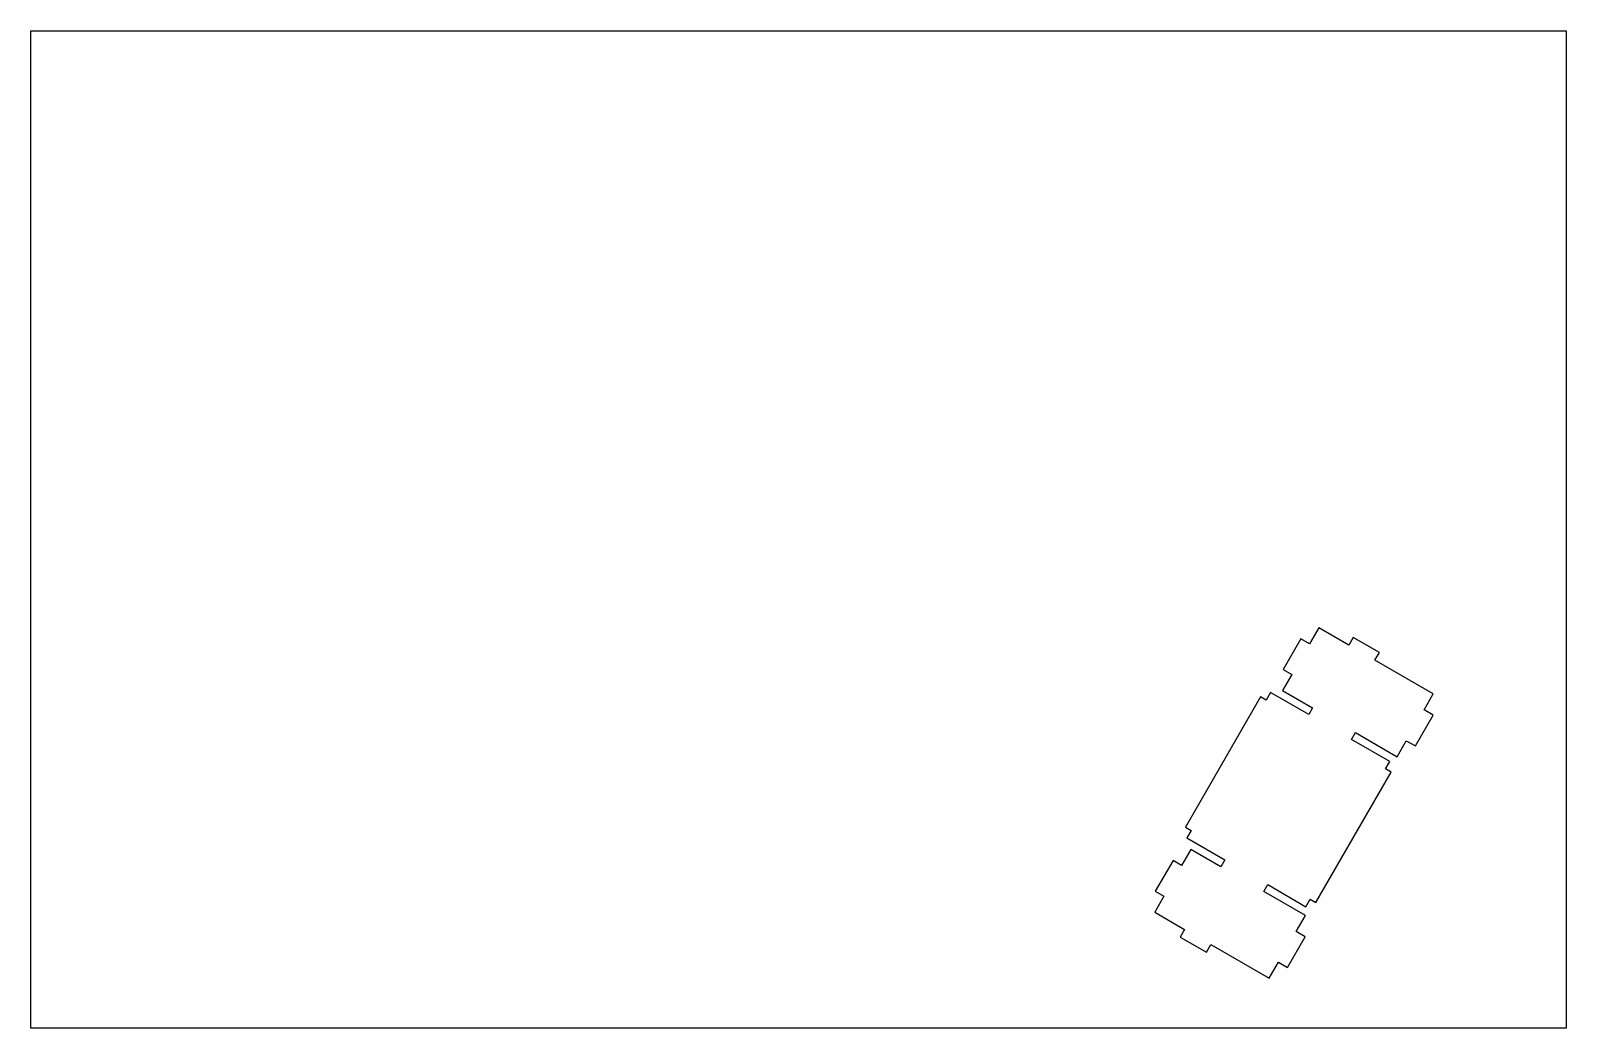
# Model space of a CAD drawing. Extents: x 0 to 143, y 0 to 93.
import ezdxf

# ---------------------------------------------------------------- set-up
doc = ezdxf.new("R2010")
doc.units = 0
doc.layers.get('0').update_dxf_attribs({"linetype": 'CONTINUOUS'})

msp = doc.modelspace()

# ---------------------------------------------------------------- linework, layer by layer
at = {"color": 0}
for p, q in [((0.09, 92.87), (142.97, 92.87)), ((0.09, 0.09), (0.09, 92.87)), ((142.97, 92.87), (142.97, 0.09)), ((119.94, 37.35), (119.08, 35.85)), ((122.74, 35.73), (119.94, 37.35)), ((118.28, 36.31), (116.63, 33.45)), ((119.08, 35.85), (118.28, 36.31)), ((123.15, 36.45), (122.74, 35.73)), ((125.58, 35.05), (123.15, 36.45)), ((125.16, 34.33), (125.58, 35.05)), ((130.59, 31.2), (125.16, 34.33)), ((117.43, 32.99), (116.57, 31.5)), ((116.63, 33.45), (117.43, 32.99)), ((116.57, 31.5), (119.36, 29.89)), ((114.53, 30.92), (107.53, 18.79)), ((115.05, 30.62), (114.53, 30.92)), ((115.45, 31.31), (115.05, 30.62)), ((119, 29.26), (115.45, 31.31)), ((129.73, 29.7), (130.59, 31.2)), ((119.36, 29.89), (119, 29.26)), ((128.93, 26.36), (130.58, 29.21)), ((130.58, 29.21), (129.73, 29.7)), ((122.99, 26.96), (123.35, 27.59)), ((123.35, 27.59), (127.22, 25.35)), ((126.54, 24.91), (122.99, 26.96)), ((127.22, 25.35), (128.08, 26.84)), ((128.08, 26.84), (128.93, 26.36)), ((126.14, 24.21), (126.54, 24.91)), ((119.66, 11.79), (126.66, 23.92)), ((126.66, 23.92), (126.14, 24.21)), ((107.53, 18.79), (108.05, 18.49)), ((108.05, 18.49), (107.65, 17.8)), ((107.65, 17.8), (111.2, 15.75)), ((108.04, 16.73), (107.18, 15.24)), ((110.84, 15.12), (108.04, 16.73)), ((111.2, 15.75), (110.84, 15.12)), ((106.38, 15.7), (104.73, 12.84)), ((107.18, 15.24), (106.38, 15.7)), ((114.82, 12.82), (115.19, 13.45)), ((115.19, 13.45), (118.74, 11.4)), ((105.53, 12.38), (104.67, 10.89)), ((104.73, 12.84), (105.53, 12.38)), ((118.69, 10.59), (114.82, 12.82)), ((118.74, 11.4), (119.14, 12.09)), ((119.14, 12.09), (119.66, 11.79)), ((104.67, 10.89), (107.46, 9.27)), ((117.83, 9.09), (118.69, 10.59)), ((107.46, 9.27), (107.05, 8.56)), ((117.03, 5.74), (118.68, 8.6)), ((118.68, 8.6), (117.83, 9.09)), ((107.05, 8.56), (109.48, 7.16)), ((109.48, 7.16), (109.89, 7.87)), ((109.89, 7.87), (115.32, 4.74)), ((115.32, 4.74), (116.18, 6.23)), ((116.18, 6.23), (117.03, 5.74)), ((142.97, 0.09), (0.09, 0.09))]:
    msp.add_line(p, q, dxfattribs=at)

doc.saveas('drawing.dxf')
